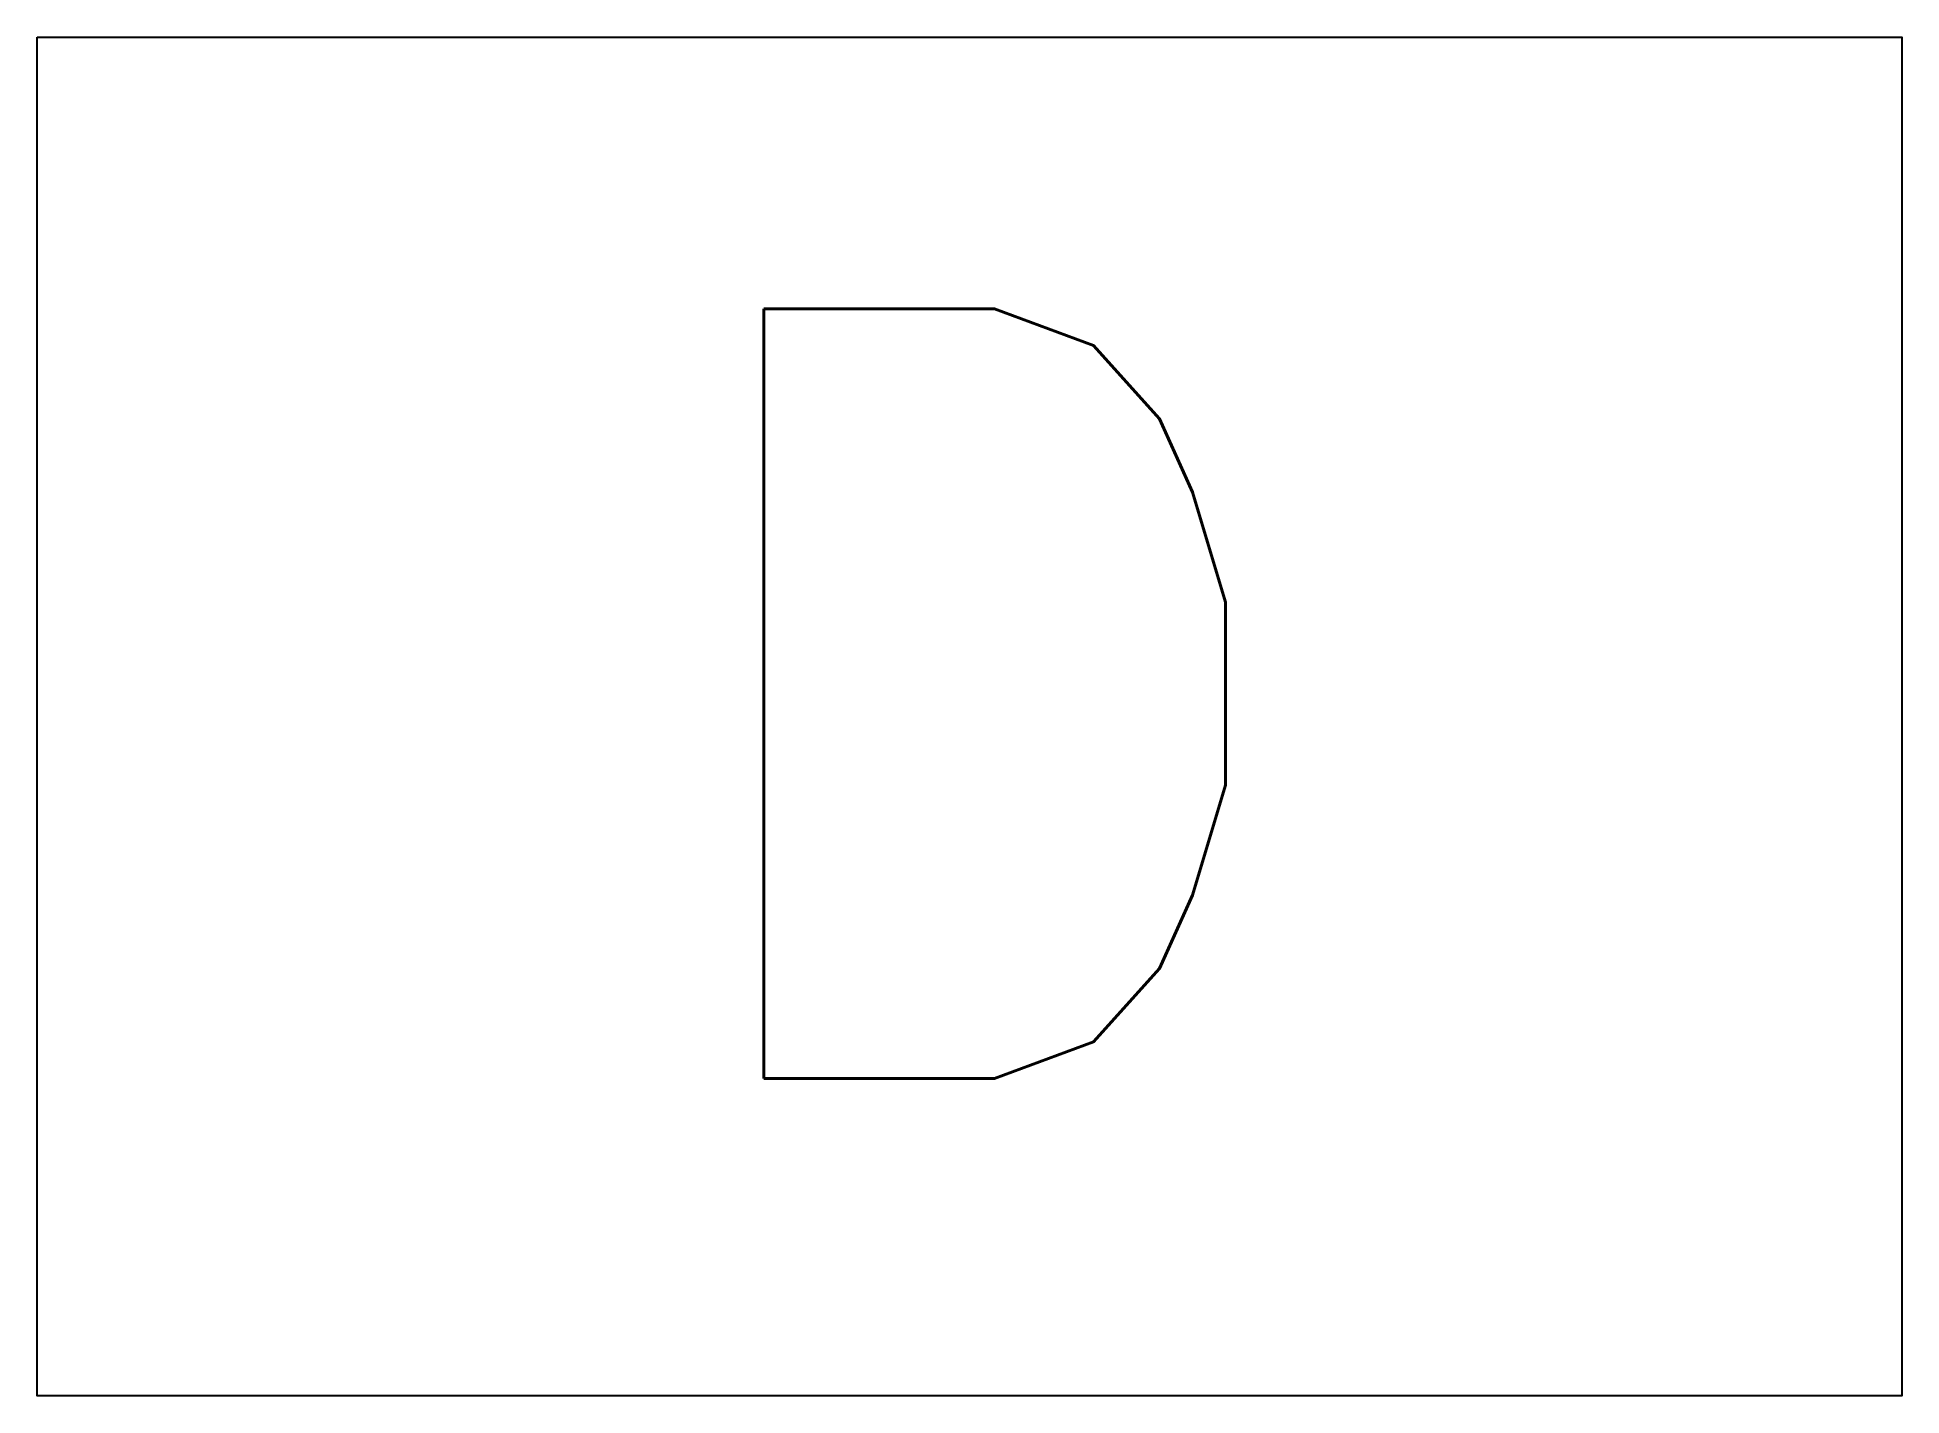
# Model space of a CAD drawing. Header units: millimetres. Extents: x -2.18 to 2.18, y -1.59 to 1.59.
import ezdxf

# ---------------------------------------------------------------- set-up
doc = ezdxf.new("R2010")
doc.units = ezdxf.units.MM
doc.styles.add('ROMANS', font='ROMANS.shx', dxfattribs={"height": 1.8})

msp = doc.modelspace()

# ---------------------------------------------------------------- linework, layer by layer
msp.add_lwpolyline([(-2.1802, 1.5889), (2.1802, 1.5889), (2.1802, -1.5889), (-2.1802, -1.5889)], close=True)

# ---------------------------------------------------------------- texts
at = {"linetype": 'Continuous', "ltscale": 0.3, "insert": (0.0201, 0.0533), "char_height": 1.8, "width": 2.02786, "attachment_point": 5, "style": 'ROMANS'}
msp.add_mtext('D', dxfattribs=at)

doc.saveas('drawing.dxf')
